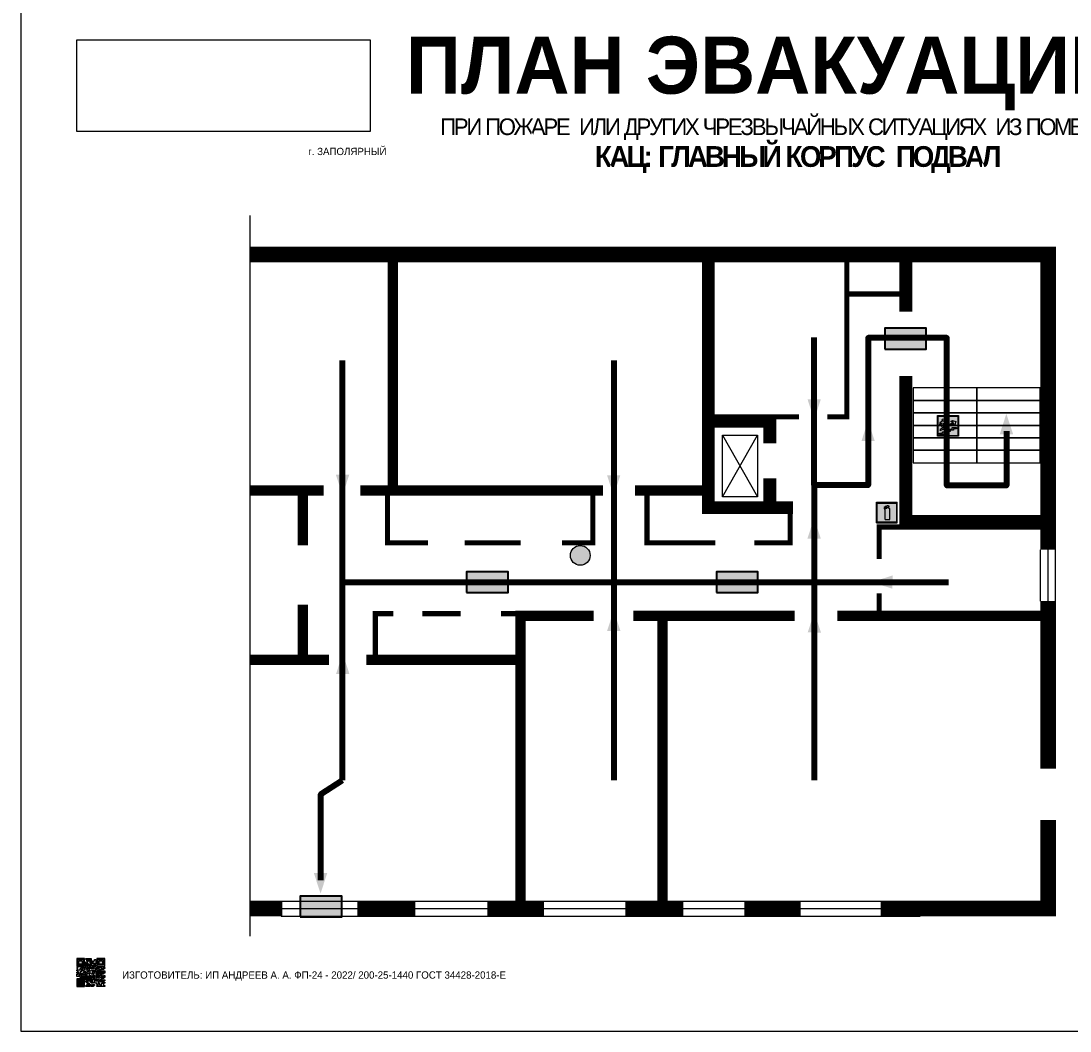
# Model space of a CAD drawing. Header units: millimetres. Extents: x 13114 to 67229, y 22859 to 38520.
# Drawn here: x 33517.1 to 33921.7, y 34763.9 to 35153.2 of the extents above; entities that cross this region are included whole.
import ezdxf

# ---------------------------------------------------------------- set-up
doc = ezdxf.new("R2010")
doc.units = ezdxf.units.MM
doc.layers.add('План_Штампы', color=7, linetype='Continuous')
doc.styles.add('обычный', font='arial.ttf')
picture_1 = doc.add_image_def('image1.jpg', size_in_pixel=(337, 105))

# ---------------------------------------------------------------- blocks, each defined once
blk = doc.blocks.new('QR')
at = {"lineweight": 0}
h = blk.add_hatch(color=256, dxfattribs=at)
h.dxf.hatch_style = 1
h.paths.add_polyline_path([(9241.16, 2687.38), (9242.01, 2687.38), (9242.01, 2687.83), (9241.59, 2687.83), (9241.59, 2688.68), (9239.45, 2688.68), (9239.45, 2688.25), (9239.86, 2688.25), (9239.86, 2687.83), (9240.29, 2687.83), (9240.29, 2688.25), (9241.16, 2688.25), (9241.16, 2687.83), (9240.29, 2687.83), (9240.29, 2687.38), (9239.45, 2687.38), (9239.45, 2685.22), (9238.57, 2685.22), (9238.57, 2684.8), (9239.02, 2684.8), (9239.02, 2684.37), (9238.13, 2684.37), (9238.13, 2683.92), (9239.02, 2683.92), (9239.02, 2683.5), (9239.44, 2683.5), (9239.44, 2682.64), (9239.87, 2682.64), (9239.87, 2682.18), (9239.44, 2682.18), (9239.44, 2682.64), (9238.13, 2682.64), (9238.13, 2681.76), (9237.71, 2681.76), (9237.71, 2682.64), (9238.13, 2682.64), (9238.13, 2683.07), (9237.27, 2683.07), (9237.27, 2683.51), (9237.71, 2683.51), (9237.71, 2684.37), (9238.13, 2684.37), (9238.13, 2685.22), (9237.71, 2685.22), (9237.71, 2684.8), (9237.28, 2684.8), (9237.28, 2684.38), (9235.98, 2684.38), (9235.98, 2683.92), (9236.4, 2683.92), (9236.4, 2683.49), (9236.84, 2683.49), (9236.84, 2683.07), (9236.4, 2683.07), (9236.4, 2682.64), (9235.98, 2682.64), (9235.98, 2681.76), (9237.29, 2681.76), (9237.29, 2681.33), (9239.43, 2681.33), (9239.43, 2681.76), (9240.74, 2681.76), (9240.74, 2683.05), (9239.87, 2683.05), (9239.87, 2683.5), (9240.29, 2683.5), (9240.29, 2683.91), (9240.74, 2683.91), (9240.74, 2684.81), (9240.29, 2684.81), (9240.29, 2684.79), (9240.29, 2684.37), (9239.45, 2684.37), (9239.45, 2684.8), (9239.87, 2684.8), (9239.87, 2685.21), (9240.74, 2685.21), (9240.74, 2686.1), (9240.29, 2686.1), (9240.29, 2685.64), (9239.86, 2685.64), (9239.86, 2686.95), (9240.29, 2686.95), (9240.29, 2686.52), (9240.74, 2686.52), (9240.74, 2686.1), (9241.16, 2686.1), (9241.16, 2686.53), (9241.59, 2686.53), (9241.59, 2686.1), (9242.02, 2686.1), (9242.02, 2685.21), (9241.59, 2685.21), (9241.59, 2686.1), (9241.16, 2686.1), (9241.16, 2685.21), (9240.74, 2685.21), (9240.74, 2684.81), (9242.89, 2684.81), (9242.89, 2685.22), (9242.47, 2685.22), (9242.47, 2686.11), (9242.89, 2686.11), (9242.89, 2686.52), (9242.46, 2686.52), (9242.46, 2686.95), (9242.89, 2686.95), (9242.89, 2686.52), (9243.32, 2686.52), (9243.32, 2688.26), (9242.9, 2688.26), (9242.9, 2687.83), (9242.47, 2687.83), (9242.47, 2687.38), (9242.01, 2687.38), (9242.01, 2686.94), (9241.16, 2686.94)])
h.paths.add_polyline_path([(9239.02, 2682.18), (9239.02, 2681.76), (9238.54, 2681.76), (9238.54, 2682.18)], flags=16)
h.paths.add_polyline_path([(9237.27, 2682.65), (9237.27, 2682.19), (9236.83, 2682.19), (9236.83, 2682.65)], flags=16)
h = blk.add_hatch(color=256, dxfattribs=at)
h.dxf.hatch_style = 1
h.paths.add_polyline_path([(9238.15, 2687.83), (9236.83, 2687.83), (9236.83, 2686.52), (9238.15, 2686.52)], flags=0)
h.paths.add_polyline_path([(9239.01, 2685.65), (9239.01, 2688.68), (9235.98, 2688.68), (9235.98, 2685.65)])
h.paths.add_polyline_path([(9236.41, 2686.1), (9236.41, 2688.26), (9238.56, 2688.26), (9238.56, 2686.1)], flags=16)
h.paths.add_polyline_path([(9236.83, 2686.52), (9236.83, 2687.83), (9238.15, 2687.83), (9238.15, 2686.52)], flags=0)
h = blk.add_hatch(color=256, dxfattribs=at)
h.dxf.hatch_style = 1
h.paths.add_polyline_path([(9238.15, 2686.52), (9238.15, 2687.83), (9236.83, 2687.83), (9236.83, 2686.52)])
h.paths.add_polyline_path([(9245.91, 2686.52), (9245.91, 2687.83), (9244.59, 2687.83), (9244.59, 2686.52)], flags=0)
h.paths.add_polyline_path([(9246.77, 2685.65), (9246.77, 2688.68), (9243.74, 2688.68), (9243.74, 2685.65)])
h.paths.add_polyline_path([(9244.17, 2686.1), (9244.17, 2688.26), (9246.32, 2688.26), (9246.32, 2686.1)], flags=16)
h.paths.add_polyline_path([(9244.59, 2686.52), (9244.59, 2687.83), (9245.91, 2687.83), (9245.91, 2686.52)], flags=0)
h = blk.add_hatch(color=256, dxfattribs=at)
h.dxf.hatch_style = 1
h.paths.add_polyline_path([(9240.75, 2681.76), (9240.75, 2681.35), (9241.17, 2681.35), (9241.17, 2681.76)])
h.paths.add_polyline_path([(9241.6, 2682.18), (9241.17, 2682.18), (9241.17, 2681.76), (9241.6, 2681.76)])
h.paths.add_polyline_path([(9242.47, 2681.34), (9242.47, 2682.19), (9242.02, 2682.19), (9242.02, 2681.76), (9241.6, 2681.76), (9241.6, 2681.34)])
h.paths.add_polyline_path([(9239.87, 2678.3), (9239.44, 2678.3), (9239.44, 2677.89), (9241.17, 2677.89), (9241.17, 2678.3), (9240.28, 2678.3), (9240.28, 2678.73), (9239.87, 2678.73)])
h.paths.add_polyline_path([(9240.75, 2678.73), (9240.75, 2679.19), (9240.28, 2679.19), (9240.28, 2678.73)])
h.paths.add_polyline_path([(9241.6, 2678.73), (9241.17, 2678.73), (9241.17, 2678.3), (9241.6, 2678.3)])
h.paths.add_polyline_path([(9242.02, 2678.3), (9241.6, 2678.3), (9241.6, 2677.89), (9242.48, 2677.89), (9242.48, 2678.31), (9242.9, 2678.31), (9242.9, 2678.73), (9242.02, 2678.73)])
h.paths.add_polyline_path([(9246.36, 2684.37), (9246.36, 2684.79), (9245.93, 2684.79), (9245.93, 2684.37)])
h.paths.add_polyline_path([(9246.78, 2685.2), (9246.36, 2685.2), (9246.36, 2684.79), (9246.78, 2684.79)])
h.paths.add_polyline_path([(9245.91, 2687.83), (9244.59, 2687.83), (9244.59, 2686.52), (9245.91, 2686.52)])
h = blk.add_hatch(color=256, dxfattribs=at)
h.dxf.hatch_style = 1
h.paths.add_polyline_path([(9243.32, 2686.11), (9242.89, 2686.11), (9242.89, 2685.64), (9243.32, 2685.64)])
h.paths.add_polyline_path([(9239.02, 2683.07), (9239.02, 2683.5), (9238.56, 2683.5), (9238.56, 2683.07)])
h.paths.add_polyline_path([(9236.4, 2684.8), (9236.4, 2685.22), (9235.98, 2685.22), (9235.98, 2684.8)])
h.paths.add_polyline_path([(9236.4, 2683.07), (9236.4, 2683.49), (9235.98, 2683.49), (9235.98, 2683.07)])
h = blk.add_hatch(color=256, dxfattribs=at)
h.dxf.hatch_style = 1
h.paths.add_polyline_path([(9243.32, 2682.64), (9243.32, 2683.07), (9244.62, 2683.07), (9244.62, 2684.37), (9243.74, 2684.37), (9243.74, 2684.8), (9244.62, 2684.8), (9244.62, 2684.37), (9245.48, 2684.37), (9245.48, 2685.22), (9243.32, 2685.22), (9243.32, 2683.5), (9242.89, 2683.5), (9242.89, 2683.06), (9242.01, 2683.06), (9242.01, 2683.91), (9242.47, 2683.91), (9242.47, 2683.5), (9242.89, 2683.5), (9242.89, 2684.38), (9241.59, 2684.38), (9241.59, 2683.91), (9240.74, 2683.91), (9240.74, 2683.05), (9241.59, 2683.05), (9241.59, 2682.64), (9242.47, 2682.64), (9242.47, 2682.19), (9242.91, 2682.19), (9242.91, 2681.34), (9242.48, 2681.34), (9242.48, 2680.91), (9242.91, 2680.91), (9242.91, 2679.17), (9243.75, 2679.17), (9243.75, 2678.73), (9244.2, 2678.73), (9244.2, 2678.3), (9243.75, 2678.3), (9243.75, 2677.88), (9246.78, 2677.88), (9246.78, 2678.3), (9246.35, 2678.3), (9246.35, 2679.19), (9245.48, 2679.19), (9245.48, 2678.31), (9245.05, 2678.31), (9245.05, 2678.73), (9244.62, 2678.73), (9244.62, 2679.19), (9244.2, 2679.19), (9244.2, 2679.61), (9245.05, 2679.61), (9245.05, 2680.46), (9245.48, 2680.46), (9245.48, 2681.34), (9245.04, 2681.34), (9245.04, 2681.76), (9244.63, 2681.76), (9244.63, 2682.19), (9244.21, 2682.19), (9244.21, 2681.76), (9243.32, 2681.76), (9243.32, 2682.19), (9244.21, 2682.19), (9244.21, 2682.64)])
h.paths.add_polyline_path([(9243.75, 2683.49), (9243.75, 2683.92), (9244.21, 2683.92), (9244.21, 2683.49)], flags=16)
h.paths.add_polyline_path([(9243.32, 2681.34), (9244.63, 2681.34), (9244.63, 2680.04), (9243.32, 2680.04)], flags=16)
h.paths.add_polyline_path([(9243.76, 2680.89), (9244.18, 2680.89), (9244.18, 2680.48), (9243.76, 2680.48)], flags=0)
h = blk.add_hatch(color=256, dxfattribs=at)
h.dxf.hatch_style = 1
h.paths.add_polyline_path([(9246.36, 2683.07), (9246.78, 2683.07), (9246.78, 2683.92), (9246.36, 2683.92), (9246.36, 2683.49), (9245.92, 2683.49), (9245.92, 2683.92), (9245.06, 2683.92), (9245.06, 2683.49), (9245.48, 2683.49), (9245.48, 2683.07), (9244.62, 2683.07), (9244.62, 2682.65), (9245.05, 2682.65), (9245.05, 2682.18), (9245.48, 2682.18), (9245.48, 2682.65), (9246.36, 2682.65)])
h.paths.add_polyline_path([(9246.78, 2682.18), (9246.36, 2682.18), (9246.36, 2681.75), (9245.92, 2681.75), (9245.92, 2682.18), (9245.48, 2682.18), (9245.48, 2681.34), (9245.48, 2681.34), (9245.94, 2681.34), (9245.94, 2680.91), (9246.36, 2680.91), (9246.36, 2681.34), (9246.78, 2681.34)])
h = blk.add_hatch(color=256, dxfattribs=at)
h.dxf.hatch_style = 1
h.paths.add_polyline_path([(9235.98, 2680.9), (9235.98, 2677.86), (9239.02, 2677.86), (9239.02, 2680.9)])
h.paths.add_polyline_path([(9238.57, 2680.48), (9238.57, 2678.32), (9236.41, 2678.32), (9236.41, 2680.48)], flags=16)
h.paths.add_polyline_path([(9238.15, 2680.05), (9238.15, 2678.74), (9236.83, 2678.74), (9236.83, 2680.05)], flags=0)
h = blk.add_hatch(color=256, dxfattribs=at)
h.dxf.hatch_style = 1
h.paths.add_polyline_path([(9238.15, 2680.05), (9236.83, 2680.05), (9236.83, 2678.74), (9238.15, 2678.74)])
h = blk.add_hatch(color=256, dxfattribs=at)
h.dxf.hatch_style = 1
h.paths.add_polyline_path([(9242.02, 2680.46), (9242.48, 2680.46), (9242.48, 2680.91), (9241.58, 2680.91), (9241.58, 2681.35), (9241.17, 2681.35), (9241.17, 2680.91), (9240.75, 2680.91), (9240.75, 2681.33), (9239.43, 2681.33), (9239.43, 2680.46), (9239.86, 2680.46), (9239.86, 2680.92), (9240.3, 2680.92), (9240.3, 2680.46), (9239.86, 2680.46), (9239.86, 2680.04), (9239.44, 2680.04), (9239.44, 2679.62), (9239.86, 2679.62), (9239.86, 2679.19), (9240.29, 2679.19), (9240.29, 2680.03), (9241.18, 2680.03), (9241.18, 2680.47), (9241.6, 2680.47), (9241.6, 2680.03), (9241.18, 2680.03), (9241.18, 2679.61), (9241.6, 2679.61), (9241.6, 2679.19), (9242.47, 2679.19), (9242.47, 2679.6), (9242.02, 2679.6)])
h = blk.add_hatch(color=256, dxfattribs=at)
h.dxf.hatch_style = 1
h.paths.add_polyline_path([(9244.18, 2680.48), (9244.18, 2680.89), (9243.76, 2680.89), (9243.76, 2680.48)])
h = blk.add_hatch(color=256, dxfattribs=at)
h.dxf.hatch_style = 1
h.paths.add_polyline_path([(9245.93, 2680.04), (9245.93, 2680.46), (9245.48, 2680.46), (9245.48, 2679.62), (9246.35, 2679.62), (9246.35, 2680.04)])
h.paths.add_polyline_path([(9246.78, 2680.04), (9246.78, 2680.46), (9246.35, 2680.46), (9246.35, 2680.04)])
h.paths.add_polyline_path([(9246.78, 2679.18), (9246.78, 2679.62), (9246.35, 2679.62), (9246.35, 2679.18)])
for points in [[(9237.71, 2685.22), (9238.13, 2685.22), (9238.13, 2684.37), (9237.71, 2684.37), (9237.71, 2683.51), (9237.27, 2683.51), (9237.27, 2683.07), (9238.13, 2683.07), (9238.13, 2682.64), (9237.71, 2682.64), (9237.71, 2681.76), (9238.13, 2681.76), (9238.13, 2682.64), (9239.44, 2682.64), (9239.44, 2683.5), (9239.02, 2683.5), (9239.02, 2683.07), (9238.56, 2683.07), (9238.56, 2683.5), (9239.02, 2683.5), (9239.02, 2683.92), (9238.13, 2683.92), (9238.13, 2684.37), (9239.02, 2684.37), (9239.02, 2684.8), (9238.57, 2684.8), (9238.57, 2685.22), (9239.45, 2685.22), (9239.45, 2687.38), (9240.29, 2687.38), (9240.29, 2687.83), (9239.86, 2687.83), (9239.86, 2688.25), (9239.45, 2688.25), (9239.45, 2688.68), (9241.59, 2688.68), (9241.59, 2687.83), (9242.01, 2687.83), (9242.01, 2687.38), (9242.47, 2687.38), (9242.47, 2687.83), (9242.9, 2687.83), (9242.9, 2688.26), (9243.32, 2688.26), (9243.32, 2686.52), (9242.89, 2686.52), (9242.89, 2686.11), (9243.32, 2686.11), (9243.32, 2685.64), (9242.89, 2685.64), (9242.89, 2686.11), (9242.47, 2686.11), (9242.47, 2685.22), (9242.89, 2685.22), (9242.89, 2684.81), (9240.74, 2684.81), (9240.74, 2683.91), (9241.59, 2683.91), (9241.59, 2684.38), (9242.89, 2684.38), (9242.89, 2683.5), (9242.47, 2683.5), (9242.47, 2683.91), (9242.01, 2683.91), (9242.01, 2683.06), (9242.89, 2683.06), (9242.89, 2683.5), (9243.32, 2683.5), (9243.32, 2685.22), (9245.48, 2685.22), (9245.48, 2684.37), (9244.62, 2684.37), (9244.62, 2683.07), (9245.48, 2683.07), (9245.48, 2683.49), (9245.06, 2683.49), (9245.06, 2683.92), (9245.92, 2683.92), (9245.92, 2683.49), (9246.36, 2683.49), (9246.36, 2683.92), (9246.78, 2683.92), (9246.78, 2683.07), (9246.36, 2683.07), (9246.36, 2682.65), (9245.48, 2682.65), (9245.48, 2682.18), (9245.92, 2682.18), (9245.92, 2681.75), (9246.36, 2681.75), (9246.36, 2682.18), (9246.78, 2682.18), (9246.78, 2681.34), (9246.36, 2681.34), (9246.36, 2680.91), (9245.94, 2680.91), (9245.94, 2681.34), (9245.48, 2681.34), (9245.48, 2680.46), (9245.93, 2680.46), (9245.93, 2680.04), (9246.35, 2680.04), (9246.35, 2680.46), (9246.78, 2680.46), (9246.78, 2680.04), (9246.78, 2680.04), (9246.35, 2680.04), (9246.35, 2679.62), (9246.78, 2679.62), (9246.78, 2679.18), (9246.35, 2679.18), (9246.35, 2678.3), (9246.78, 2678.3), (9246.78, 2677.88), (9243.75, 2677.88), (9243.75, 2678.3), (9244.2, 2678.3), (9244.2, 2678.73), (9243.75, 2678.73), (9243.75, 2679.17), (9242.91, 2679.17), (9242.91, 2680.91), (9242.48, 2680.91), (9242.48, 2680.46), (9242.02, 2680.46), (9242.02, 2679.6), (9242.47, 2679.6), (9242.47, 2679.19), (9241.6, 2679.19), (9241.6, 2679.61), (9241.18, 2679.61), (9241.18, 2680.03), (9240.29, 2680.03), (9240.29, 2679.19), (9240.75, 2679.19), (9240.75, 2678.73), (9240.28, 2678.73), (9240.28, 2678.3), (9241.17, 2678.3), (9241.17, 2678.73), (9241.6, 2678.73), (9241.6, 2678.3), (9242.02, 2678.3), (9242.02, 2678.73), (9242.9, 2678.73), (9242.9, 2678.31), (9242.48, 2678.31), (9242.48, 2677.89), (9241.6, 2677.89), (9241.6, 2678.3), (9241.17, 2678.3), (9241.17, 2677.89), (9239.44, 2677.89), (9239.44, 2678.3), (9239.87, 2678.3), (9239.87, 2678.73), (9240.28, 2678.73), (9240.28, 2679.19), (9240.29, 2679.19), (9239.86, 2679.19), (9239.86, 2679.62), (9239.44, 2679.62), (9239.44, 2680.04), (9239.86, 2680.04), (9239.86, 2680.46), (9239.43, 2680.46), (9239.43, 2681.33), (9237.29, 2681.33), (9237.29, 2681.76), (9235.98, 2681.76), (9235.98, 2682.64), (9236.4, 2682.64), (9236.4, 2683.07), (9235.98, 2683.07), (9235.98, 2683.49), (9236.4, 2683.49), (9236.4, 2683.92), (9235.98, 2683.92), (9235.98, 2684.38), (9237.28, 2684.38), (9237.28, 2684.8), (9237.71, 2684.8), (9237.71, 2685.22), (9237.92, 2685.22)], [(9240.74, 2686.1), (9240.74, 2686.52), (9240.29, 2686.52), (9240.29, 2686.95), (9239.86, 2686.95), (9239.86, 2685.64), (9240.29, 2685.64), (9240.29, 2686.1), (9240.74, 2686.1), (9240.74, 2686.52)], [(9240.74, 2683.05), (9240.74, 2681.76), (9239.43, 2681.76), (9239.43, 2681.33), (9240.75, 2681.33), (9240.75, 2681.35), (9240.75, 2680.91), (9241.17, 2680.91), (9241.17, 2681.35), (9241.58, 2681.35), (9241.58, 2680.91), (9242.48, 2680.91), (9242.48, 2681.34), (9242.91, 2681.34), (9242.91, 2682.19), (9242.47, 2682.19), (9242.47, 2682.64), (9241.59, 2682.64), (9241.59, 2683.05), (9240.74, 2683.05)], [(9240.74, 2685.21), (9239.87, 2685.21), (9239.87, 2684.8), (9239.45, 2684.8), (9239.45, 2684.37), (9240.29, 2684.37), (9240.29, 2684.79), (9240.29, 2684.81), (9240.74, 2684.81), (9240.74, 2685.21), (9239.87, 2685.21)], [(9240.74, 2683.91), (9240.29, 2683.91), (9240.29, 2683.5), (9239.87, 2683.5), (9239.87, 2683.05), (9240.74, 2683.05), (9240.74, 2683.91)], [(9241.6, 2681.76), (9242.02, 2681.76), (9242.02, 2682.19), (9242.47, 2682.19), (9242.47, 2681.34), (9241.6, 2681.34), (9241.6, 2681.76)], [(9244.62, 2683.07), (9243.32, 2683.07), (9243.32, 2682.64), (9244.21, 2682.64), (9244.21, 2682.19), (9243.32, 2682.19), (9243.32, 2681.76), (9244.21, 2681.76), (9244.21, 2682.19), (9244.63, 2682.19), (9244.63, 2681.76), (9245.04, 2681.76), (9245.04, 2681.34), (9245.48, 2681.34)], [(9244.62, 2684.37), (9244.62, 2684.8), (9243.74, 2684.8), (9243.74, 2684.37), (9244.62, 2684.37)], [(9245.48, 2682.18), (9245.05, 2682.18), (9245.05, 2682.65), (9244.62, 2682.65), (9244.62, 2683.07)], [(9245.48, 2682.18), (9245.48, 2681.34)], [(9239.86, 2680.46), (9239.86, 2680.92), (9240.3, 2680.92), (9240.3, 2680.46), (9239.86, 2680.46)], [(9245.48, 2680.46), (9245.05, 2680.46), (9245.05, 2679.61), (9244.2, 2679.61), (9244.2, 2679.19), (9244.62, 2679.19), (9244.62, 2678.73), (9245.05, 2678.73), (9245.05, 2678.31), (9245.48, 2678.31), (9245.48, 2679.19), (9246.35, 2679.19), (9246.35, 2679.07)], [(9246.35, 2679.62), (9245.48, 2679.62), (9245.48, 2680.46)], [(9245.48, 2680.46), (9245.48, 2679.62), (9246.35, 2679.62), (9246.35, 2680.04), (9245.93, 2680.04), (9245.93, 2680.46), (9245.48, 2680.46), (9245.48, 2679.62)], [(9246.35, 2679.62), (9246.35, 2679.18)]]:
    blk.add_lwpolyline(points, dxfattribs=at)
for points in [[(9235.98, 2685.65), (9239.01, 2685.65), (9239.01, 2688.68), (9235.98, 2688.68)], [(9236.41, 2688.26), (9238.56, 2688.26), (9238.56, 2686.1), (9236.41, 2686.1)], [(9236.83, 2687.83), (9238.15, 2687.83), (9238.15, 2686.52), (9236.83, 2686.52)], [(9240.29, 2687.83), (9241.16, 2687.83), (9241.16, 2688.25), (9240.29, 2688.25)], [(9240.29, 2688.25), (9241.16, 2688.25), (9241.16, 2687.83), (9240.29, 2687.83)], [(9242.01, 2687.38), (9241.16, 2687.38), (9241.16, 2686.94), (9242.01, 2686.94)], [(9241.16, 2687.38), (9242.01, 2687.38), (9242.01, 2686.94), (9241.16, 2686.94)], [(9241.16, 2686.53), (9241.59, 2686.53), (9241.59, 2686.1), (9241.16, 2686.1)], [(9242.89, 2686.52), (9242.46, 2686.52), (9242.46, 2686.95), (9242.89, 2686.95)], [(9243.74, 2685.65), (9246.77, 2685.65), (9246.77, 2688.68), (9243.74, 2688.68)], [(9244.17, 2688.26), (9246.32, 2688.26), (9246.32, 2686.1), (9244.17, 2686.1)], [(9244.59, 2687.83), (9245.91, 2687.83), (9245.91, 2686.52), (9244.59, 2686.52)], [(9235.98, 2684.8), (9236.4, 2684.8), (9236.4, 2685.22), (9235.98, 2685.22)], [(9236.4, 2683.07), (9236.84, 2683.07), (9236.84, 2683.49), (9236.4, 2683.49)], [(9236.83, 2682.19), (9237.27, 2682.19), (9237.27, 2682.65), (9236.83, 2682.65)], [(9238.54, 2682.18), (9239.02, 2682.18), (9239.02, 2681.76), (9238.54, 2681.76)], [(9239.44, 2682.64), (9239.87, 2682.64), (9239.87, 2682.18), (9239.44, 2682.18)], [(9241.16, 2686.1), (9240.74, 2686.1), (9240.74, 2685.21), (9241.16, 2685.21)], [(9241.17, 2682.18), (9241.6, 2682.18), (9241.6, 2681.76), (9241.17, 2681.76)], [(9241.59, 2686.1), (9242.02, 2686.1), (9242.02, 2685.21), (9241.59, 2685.21)], [(9243.75, 2683.92), (9244.21, 2683.92), (9244.21, 2683.49), (9243.75, 2683.49)], [(9245.93, 2684.79), (9246.36, 2684.79), (9246.36, 2684.37), (9245.93, 2684.37)], [(9246.36, 2685.2), (9246.78, 2685.2), (9246.78, 2684.79), (9246.36, 2684.79)], [(9235.98, 2677.86), (9239.02, 2677.86), (9239.02, 2680.9), (9235.98, 2680.9)], [(9236.41, 2680.48), (9238.57, 2680.48), (9238.57, 2678.32), (9236.41, 2678.32)], [(9236.83, 2680.05), (9238.15, 2680.05), (9238.15, 2678.74), (9236.83, 2678.74)], [(9240.75, 2681.76), (9241.17, 2681.76), (9241.17, 2681.35), (9240.75, 2681.35)], [(9241.18, 2680.03), (9241.6, 2680.03), (9241.6, 2680.47), (9241.18, 2680.47)], [(9243.32, 2680.04), (9244.63, 2680.04), (9244.63, 2681.34), (9243.32, 2681.34)], [(9243.76, 2680.89), (9244.18, 2680.89), (9244.18, 2680.48), (9243.76, 2680.48)]]:
    blk.add_lwpolyline(points, close=True, dxfattribs=at)
blk = doc.blocks.new('вверх')
at = {"lineweight": 0, "true_color": 0xffffff}
h = blk.add_hatch(color=7, dxfattribs=at)
h.dxf.hatch_style = 1
h.paths.add_polyline_path([(40999.03, -4475.37), (41000.53, -4474.51), (40999.62, -4474.22), (41000.2, -4473.88), (41001.48, -4474.22), (41001.13, -4475.49), (41000.55, -4475.82), (41000.76, -4474.91), (40999.27, -4475.77)], flags=0)
h.paths.add_polyline_path([(40998.09, -4474.5), (40998.28, -4474.89), (40997.14, -4475.43), (40996.89, -4474.92), (40996.87, -4474.87), (40996.8, -4475.75), (40997.81, -4475.85), (40998.41, -4477.11), (40997.94, -4477.33), (40997.47, -4476.34), (40996.66, -4476.28), (40997.03, -4477.06), (40995.52, -4477.78), (40995.29, -4477.28), (40996.32, -4476.79), (40996, -4476.11), (40996.09, -4474.77), (40995.72, -4474.94), (40995.64, -4475.77), (40995.2, -4475.72), (40995.3, -4474.63), (40995.33, -4474.61), (40996.23, -4474.19), (40997.09, -4474.25), (40997.37, -4474.84)], flags=0)
h.paths.add_polyline_path([(40997.14, -4473.68, -1), (40996.29, -4473.68, -1)], flags=0)
h.paths.add_polyline_path([(41000.58, -4477.58), (41000.58, -4477.03), (41001.81, -4477.03), (41001.81, -4476.6), (41000.15, -4476.6), (41000.15, -4477.16), (40998.9, -4477.16), (40998.9, -4477.72), (40997.65, -4477.72), (40997.65, -4478.27), (40996.41, -4478.27), (40996.41, -4478.82), (40995.17, -4478.82), (40995.17, -4479.25), (40995.41, -4479.25), (40996.84, -4479.25), (40996.84, -4478.69), (40998.09, -4478.69), (40998.09, -4478.13), (40999.32, -4478.13), (40999.32, -4477.58)], flags=0)
h.paths.add_polyline_path([(41002.49, -4471.94), (40994.49, -4471.94), (40994.49, -4479.94), (41002.49, -4479.94)])
h.paths.add_polyline_path([(41002.28, -4479.72), (40994.69, -4479.72), (40994.69, -4472.14), (41002.28, -4472.14)], flags=16)
h.paths.add_polyline_path([(41001.81, -4476.6), (41001.81, -4477.03), (41000.58, -4477.03), (41000.58, -4477.58), (40999.32, -4477.58), (40999.32, -4478.13), (40998.09, -4478.13), (40998.09, -4478.69), (40996.84, -4478.69), (40996.84, -4479.25), (40995.17, -4479.25), (40995.17, -4478.82), (40996.41, -4478.82), (40996.41, -4478.27), (40997.65, -4478.27), (40997.65, -4477.72), (40998.9, -4477.72), (40998.9, -4477.16), (41000.15, -4477.16), (41000.15, -4476.6)], flags=0)
at = {"lineweight": 0}
h = blk.add_hatch(color=126, dxfattribs=at)
h.dxf.hatch_style = 1
h.paths.add_polyline_path([(40994.69, -4479.72), (41002.28, -4479.72), (41002.28, -4472.14), (40994.69, -4472.14)])
h.paths.add_polyline_path([(40999.03, -4475.37), (41000.53, -4474.51), (40999.62, -4474.22), (41000.2, -4473.88), (41001.48, -4474.22), (41001.13, -4475.49), (41000.55, -4475.82), (41000.76, -4474.91), (40999.27, -4475.77)], flags=16)
h.paths.add_polyline_path([(40997.09, -4474.25), (40997.37, -4474.84), (40998.09, -4474.5), (40998.28, -4474.89), (40997.14, -4475.43), (40996.89, -4474.92), (40996.87, -4474.87), (40996.8, -4475.75), (40997.81, -4475.85), (40998.41, -4477.11), (40997.94, -4477.33), (40997.47, -4476.34), (40996.66, -4476.28), (40997.03, -4477.06), (40995.52, -4477.78), (40995.29, -4477.28), (40996.32, -4476.79), (40996, -4476.11), (40996.09, -4474.77), (40995.72, -4474.94), (40995.64, -4475.77), (40995.2, -4475.72), (40995.3, -4474.63), (40995.33, -4474.61), (40996.23, -4474.19)], flags=16)
h.paths.add_polyline_path([(40996.29, -4473.68, -1), (40997.14, -4473.68, -1)], flags=16)
h.paths.add_polyline_path([(40997.65, -4477.72), (40998.9, -4477.72), (40998.9, -4477.16), (41000.15, -4477.16), (41000.15, -4476.6), (41001.81, -4476.6), (41001.81, -4477.03), (41000.58, -4477.03), (41000.58, -4477.58), (40999.32, -4477.58), (40999.32, -4478.13), (40998.09, -4478.13), (40998.09, -4478.69), (40996.84, -4478.69), (40996.84, -4479.25), (40995.17, -4479.25), (40995.17, -4478.82), (40996.41, -4478.82), (40996.41, -4478.27), (40997.65, -4478.27)], flags=16)
at = {"lineweight": 0, "true_color": 0xffffff}
h = blk.add_hatch(color=7, dxfattribs=at)
h.dxf.hatch_style = 1
h.paths.add_polyline_path([(40997.14, -4473.68, 1), (40996.29, -4473.68, 1)])
h.paths.add_polyline_path([(40998.28, -4474.89), (40998.09, -4474.5), (40997.37, -4474.84), (40997.09, -4474.25), (40996.23, -4474.19), (40995.33, -4474.61), (40995.3, -4474.63), (40995.2, -4475.72), (40995.64, -4475.77), (40995.72, -4474.94), (40996.09, -4474.77), (40996, -4476.11), (40996.32, -4476.79), (40995.29, -4477.28), (40995.52, -4477.78), (40997.03, -4477.06), (40996.66, -4476.28), (40997.47, -4476.34), (40997.94, -4477.33), (40998.41, -4477.11), (40997.81, -4475.85), (40996.8, -4475.75), (40996.87, -4474.87), (40996.89, -4474.92), (40997.14, -4475.43)])
h.paths.add_polyline_path([(40998.09, -4478.13), (40999.32, -4478.13), (40999.32, -4477.58), (41000.58, -4477.58), (41000.58, -4477.03), (41001.81, -4477.03), (41001.81, -4476.6), (41000.15, -4476.6), (41000.15, -4477.16), (40998.9, -4477.16), (40998.9, -4477.72), (40997.65, -4477.72), (40997.65, -4478.27), (40996.41, -4478.27), (40996.41, -4478.82), (40995.17, -4478.82), (40995.17, -4479.25), (40995.41, -4479.25), (40996.84, -4479.25), (40996.84, -4478.69), (40998.09, -4478.69)])
h.paths.add_polyline_path([(40999.03, -4475.37), (40999.27, -4475.77), (41000.76, -4474.91), (41000.55, -4475.82), (41001.13, -4475.49), (41001.48, -4474.22), (41000.2, -4473.88), (40999.62, -4474.22), (41000.53, -4474.51)])
at = {"color": 126, "lineweight": 0}
for points in [[(40994.49, -4471.94), (41002.49, -4471.94), (41002.49, -4479.94), (40994.49, -4479.94)], [(40994.69, -4472.14), (41002.28, -4472.14), (41002.28, -4479.72), (40994.69, -4479.72)]]:
    blk.add_lwpolyline(points, close=True, dxfattribs=at)
for points in [[(41001.48, -4474.22), (41001.13, -4475.49), (41000.55, -4475.82), (41000.76, -4474.91), (40999.27, -4475.77), (40999.03, -4475.37), (41000.53, -4474.51), (40999.62, -4474.22), (41000.2, -4473.88), (41001.48, -4474.22)], [(40995.41, -4479.25), (40995.17, -4479.25), (40995.17, -4478.82), (40996.41, -4478.82), (40996.41, -4478.27), (40997.65, -4478.27), (40997.65, -4477.72), (40998.9, -4477.72), (40998.9, -4477.16), (41000.15, -4477.16), (41000.15, -4476.6), (41001.81, -4476.6), (41001.81, -4477.03), (41000.58, -4477.03), (41000.58, -4477.58), (40999.32, -4477.58), (40999.32, -4478.13), (40998.09, -4478.13), (40998.09, -4478.69), (40996.84, -4478.69), (40996.84, -4479.25), (40995.17, -4479.25)], [(40996.89, -4474.92), (40997.14, -4475.43), (40998.28, -4474.89), (40998.09, -4474.5), (40997.37, -4474.84), (40997.09, -4474.25), (40996.23, -4474.19), (40995.33, -4474.61), (40995.3, -4474.63), (40995.2, -4475.72), (40995.64, -4475.77), (40995.72, -4474.94), (40996.09, -4474.77), (40996, -4476.11), (40996.32, -4476.79), (40995.29, -4477.28), (40995.52, -4477.78), (40997.03, -4477.06), (40996.66, -4476.28), (40997.47, -4476.34), (40997.94, -4477.33), (40998.41, -4477.11), (40997.81, -4475.85), (40996.8, -4475.75), (40996.87, -4474.87), (40996.89, -4474.92)]]:
    blk.add_lwpolyline(points, dxfattribs=at)
blk.add_circle((40996.71, -4473.68), 0.426, dxfattribs=at)
blk = doc.blocks.new('A$C3AD82952')
at = {"true_color": 0xf5f5ff}
h = blk.add_hatch(color=7, dxfattribs=at)
h.dxf.hatch_style = 1
h.paths.add_polyline_path([(8.21, 8.73, 0.414214), (7.89, 9.05), (7.22, 9.05), (7.22, 9.92), (7.59, 9.92, 1), (7.57, 10.36), (7.22, 10.36), (7.22, 10.6), (6.43, 10.6), (6.43, 10.36), (6.01, 10.36), (4.74, 9.59), (4.74, 8.69), (4.98, 8.73), (4.98, 9.26), (6.12, 9.91), (6.43, 9.91), (6.43, 9.05), (5.76, 9.05, 0.414214), (5.44, 8.73), (5.44, 2.2), (8.21, 2.2)], flags=0)
h.paths.add_polyline_path([(12.8, 12.8), (0, 12.8), (0, 0), (12.8, 0)])
h.paths.add_polyline_path([(0.51, 12.29), (12.29, 12.29), (12.29, 0.51), (0.51, 0.51)], flags=16)
h.paths.add_polyline_path([(4.74, 9.59), (6.01, 10.36), (6.43, 10.36), (6.43, 10.6), (7.22, 10.6), (7.22, 10.36), (7.59, 10.36, -0.94586), (7.59, 9.92), (7.22, 9.92), (7.22, 9.05), (7.89, 9.05, -0.414214), (8.21, 8.73), (8.21, 2.2), (5.44, 2.2), (5.44, 8.73, -0.414214), (5.76, 9.05), (6.43, 9.05), (6.43, 9.91), (6.12, 9.91), (4.98, 9.26), (4.98, 8.73), (4.74, 8.69)], flags=0)
h = blk.add_hatch(color=242)
h.dxf.hatch_style = 1
h.paths.add_polyline_path([(12.29, 12.29), (0.51, 12.29), (0.51, 0.51), (12.29, 0.51)])
h.paths.add_polyline_path([(4.74, 8.69), (4.74, 9.59), (6.01, 10.36), (6.43, 10.36), (6.43, 10.6), (7.22, 10.6), (7.22, 10.36), (7.59, 10.36, -0.94586), (7.59, 9.92), (7.22, 9.92), (7.22, 9.05), (7.89, 9.05, -0.414214), (8.21, 8.73), (8.21, 2.2), (5.44, 2.2), (5.44, 8.73, -0.414214), (5.76, 9.05), (6.43, 9.05), (6.43, 9.91), (6.12, 9.91), (4.98, 9.26), (4.98, 8.73)], flags=16)
h = blk.add_hatch(color=7, dxfattribs=at)
h.dxf.hatch_style = 1
h.paths.add_polyline_path([(8.21, 8.73, 0.414214), (7.89, 9.05), (7.22, 9.05), (7.22, 9.92), (7.59, 9.92, 1), (7.57, 10.36), (7.22, 10.36), (7.22, 10.6), (6.43, 10.6), (6.43, 10.36), (6.01, 10.36), (4.74, 9.59), (4.74, 8.69), (4.98, 8.73), (4.98, 9.26), (6.12, 9.91), (6.43, 9.91), (6.43, 9.05), (5.76, 9.05, 0.414214), (5.44, 8.73), (5.44, 2.2), (8.21, 2.2)])
at = {"color": 242, "lineweight": 5}
for p, q in [((0, 0), (0, 12.8)), ((0, 12.8), (12.8, 12.8)), ((6.01, 10.36), (4.74, 9.59)), ((4.74, 9.59), (4.74, 8.69)), ((4.74, 8.69), (4.98, 8.73)), ((4.98, 9.26), (6.12, 9.91)), ((4.98, 8.73), (4.98, 9.26)), ((5.44, 2.2), (5.44, 8.73)), ((5.76, 9.05), (6.43, 9.05)), ((6.01, 10.36), (6.43, 10.36)), ((6.12, 9.91), (6.43, 9.91)), ((7.22, 10.6), (6.43, 10.6)), ((6.43, 10.6), (6.43, 10.36)), ((6.43, 9.91), (6.43, 9.05)), ((7.22, 10.36), (7.22, 10.6)), ((7.59, 10.36), (7.22, 10.36)), ((7.22, 9.05), (7.22, 9.92)), ((7.59, 9.92), (7.22, 9.92)), ((7.89, 9.05), (7.22, 9.05)), ((8.21, 2.2), (8.21, 8.73)), ((12.8, 0), (12.8, 12.8)), ((0, 0), (12.8, 0)), ((5.44, 2.2), (8.21, 2.2))]:
    blk.add_line(p, q, dxfattribs=at)
blk.add_lwpolyline([(0.51, 12.29), (12.29, 12.29), (12.29, 0.51), (0.51, 0.51)], close=True, dxfattribs=at)
for centre, radius, start, end in [((5.76, 8.73), 0.32, 90, 180), ((7.58, 10.14), 0.223, 273.18746, 86.81254), ((7.89, 8.73), 0.32, 0, 90)]:
    blk.add_arc(centre, radius, start, end, dxfattribs=at)
blk = doc.blocks.new('A$C7B8C2D5B')
at = {"lineweight": 0}
h = blk.add_hatch(color=5, dxfattribs=at)
h.dxf.hatch_style = 1
h.paths.add_polyline_path([(1.4, -3.02, 1), (-2.11, -3.02, 1)])
at = {"color": 5, "lineweight": 0}
blk.add_circle((-0.36, -3.02), 1.75, dxfattribs=at)
blk = doc.blocks.new('A$C32E8229D')
at = {"true_color": 0xffffff}
blk.add_hatch(color=7, dxfattribs=at).paths.add_polyline_path([(0, 0), (0, -8), (16, -8), (16, 0)])
h = blk.add_hatch(color=126)
h.paths.add_polyline_path([(0.2, -0.2), (15.8, -0.2), (15.8, -7.8), (0.2, -7.8)])
h.paths.add_polyline_path([(13.49, -2.05), (12.08, -2.05), (11.37, -2.63, 0.162397), (11.29, -2.84), (11.29, -3.63), (10.35, -3.63), (10.35, -4.05), (11.68, -4.05), (11.68, -3.48), (12.26, -4.28), (11.29, -5.1), (11.29, -6.78), (11.85, -6.78), (11.85, -5.44), (12.8, -4.64), (12.8, -5.94), (14.46, -5.94), (14.46, -5.39), (13.45, -5.39), (13.45, -3.97), (12.46, -2.59), (13.15, -2.59), (13.69, -3.34), (14.18, -3)], flags=16)
h.paths.add_polyline_path([(10.74, -1.82, 1), (11.8, -1.82, 1)], flags=16)
h.paths.add_polyline_path([(9.39, -3.59), (5.99, -3.59), (6.56, -3.03), (5.91, -3.03), (5.1, -3.83), (5.91, -4.64), (6.56, -4.64), (5.99, -4.09), (9.39, -4.09)], flags=16)
h.paths.add_polyline_path([(4.29, -1.08), (1.72, -1.08), (1.72, -6.6), (4.29, -6.6)], flags=16)
at = {"color": 126}
blk.add_lwpolyline([(16, -8), (0, -8), (0, 0), (16, 0)], close=True, dxfattribs=at)
blk = doc.blocks.new('A$C7B4425F7')
at = {"true_color": 0xffffff}
blk.add_hatch(color=7, dxfattribs=at).paths.add_polyline_path([(0, 0), (-16, 0), (-16, -8), (0, -8)])
h = blk.add_hatch(color=126)
h.paths.add_polyline_path([(-0.2, -0.2), (-15.8, -0.2), (-15.8, -7.8), (-0.2, -7.8)])
h.paths.add_polyline_path([(-11.76, -2.03), (-11.76, -3.66), (-11.17, -3.66, -0.568275), (-11.17, -6.18), (-12.58, -6.18), (-12.58, -2.03)], flags=16)
h.paths.add_polyline_path([(-13.33, -4.12, -0.495768), (-13.59, -6.18), (-15.03, -6.18), (-15.03, -2.03), (-13.59, -2.03, -0.487973)], flags=16)
h.paths.add_polyline_path([(-10.25, -2.03), (-9.48, -2.03), (-9.48, -6.18), (-10.25, -6.18)], flags=16)
h.paths.add_polyline_path([(-13.84, -3.69), (-14.24, -3.69), (-14.24, -3.03), (-13.9, -3.03, -0.692621)], flags=0)
h.paths.add_polyline_path([(-9.15, -2.03), (-8.4, -2.03), (-8.04, -3.07), (-7.68, -2.03), (-6.93, -2.03), (-7.64, -4.1), (-6.93, -6.18), (-7.68, -6.18), (-8.04, -5.14), (-8.4, -6.18), (-9.15, -6.18), (-8.44, -4.1)], flags=16)
h.paths.add_polyline_path([(-11.76, -4.46), (-11.42, -4.46, -0.692621), (-11.36, -5.12), (-11.76, -5.12)], flags=0)
h.paths.add_polyline_path([(-13.9, -5.2), (-14.24, -5.2), (-14.24, -4.55), (-13.84, -4.55, -0.708038)], flags=0)
edge = h.paths.add_edge_path(flags=16)
edge.add_ellipse((-5.51, -4.08), major_axis=(0, 2.05), ratio=0.586184, start_angle=0, end_angle=360)
edge = h.paths.add_edge_path(flags=0)
edge.add_ellipse((-5.51, -4.08), major_axis=(0, 1.14), ratio=0.454828, start_angle=0, end_angle=360)
h.paths.add_polyline_path([(-4.13, -4.96, 0.377264), (-3.48, -4.52, 0.0555), (-3.16, -2.03), (-1.66, -2.03), (-1.66, -4.96), (-0.96, -4.96), (-0.96, -7.01), (-1.75, -7.01), (-1.75, -6.18), (-3.3, -6.18), (-3.3, -7.02), (-4.13, -7.02)], flags=16)
h.paths.add_polyline_path([(-2.73, -2.91), (-2.28, -2.91), (-2.28, -4.96), (-3.05, -4.96, 0.079136)], flags=0)
at = {"color": 126}
blk.add_lwpolyline([(-16, -8), (0, -8), (0, 0), (-16, 0)], close=True, dxfattribs=at)

msp = doc.modelspace()

# ---------------------------------------------------------------- linework, layer by layer
at = {"color": 5, "lineweight": 0}
msp.add_lwpolyline([(33517.12, 34763.94), (34117.12, 34763.94), (34117.12, 35158.94), (33517.12, 35158.94)], close=True, dxfattribs=at)
at = {"lineweight": 0}
for points in [[(33605.56, 34800.52), (33605.56, 35078.26)], [(33787.66, 34969.88), (33801.13, 34993.62)], [(33787.66, 34993.62), (33801.13, 34969.88)], [(33910.25, 34929.56), (33910.25, 34949.42)], [(33913.2, 34929.66), (33913.2, 34949.52)], [(33916.11, 34929.53), (33916.11, 34949.39)], [(33617.64, 34813.97), (33864, 34813.97)], [(33617.87, 34811.16), (33864.24, 34811.16)], [(33617.5, 34808.26), (33863.86, 34808.26)]]:
    msp.add_lwpolyline(points, dxfattribs=at)
for points, const_width in [([(33605.56, 35063.22), (33913.2, 35063.22), (33913.2, 34949.52)], 6), ([(33782.18, 35063.22), (33782.18, 34965.66), (33814.89, 34965.66), (33805.9, 34965.66), (33805.9, 34977.02)], 5), ([(33858.3, 35063.22), (33858.3, 35041.16)], 5), ([(33660.47, 35062.93), (33660.47, 34971.69)], 4), ([(33828.13, 35000.68), (33835.61, 35000.68), (33835.61, 35061.13)], 2), ([(33858.3, 35016.41), (33858.3, 34960.27), (33913.2, 34960.27)], 5), ([(33805.9, 34990.5), (33805.9, 34999.01), (33782.18, 34999.01)], 5), ([(33782.84, 35000.68), (33817.11, 35000.68)], 2), ([(33633.84, 34972.29), (33605.56, 34972.29)], 4), ([(33625.78, 34971.68), (33625.78, 34951.18)], 4), ([(33741.62, 34972.29), (33647.99, 34972.29)], 4), ([(33658.47, 34971.69), (33658.47, 34952.09), (33674.11, 34952.09)], 2), ([(33725.74, 34952.09), (33737.65, 34952.09), (33737.65, 34971.44)], 2), ([(33782.18, 34972.29), (33753.88, 34972.29)], 4), ([(33758.5, 34971.44), (33758.5, 34952.09), (33784.82, 34952.09)], 2), ([(33799.96, 34952.09), (33813.74, 34952.09), (33813.74, 34968.15)], 2), ([(33911.69, 34958.2), (33848.04, 34958.2), (33848.04, 34945.82)], 2), ([(33688.26, 34952.09), (33709.85, 34952.09)], 2), ([(33848.04, 34923.93), (33848.04, 34932.66)], 2), ([(33913.2, 34929.66), (33913.2, 34865.09)], 6), ([(33625.78, 34928.23), (33625.78, 34907.89)], 4), ([(33653.74, 34905.89), (33653.74, 34924.82), (33660.66, 34924.82)], 2), ([(33671.91, 34924.82), (33686.62, 34924.82)], 2), ([(33702.29, 34924.82), (33737.92, 34924.82)], 2), ([(33737.96, 34923.93), (33709.75, 34923.93), (33709.75, 34809.44)], 4), ([(33815.53, 34923.93), (33753.24, 34923.93)], 4), ([(33764.48, 34811.16), (33764.48, 34924.27)], 4), ([(33913.2, 34923.93), (33831.87, 34923.93)], 4), ([(33635.85, 34907.01), (33605.56, 34907.01)], 4), ([(33709.75, 34907.01), (33650.25, 34907.01)], 4), ([(33913.2, 34845.29), (33913.2, 34811.16), (33848.63, 34811.16)], 6), ([(33617.87, 34811.16), (33605.56, 34811.16)], 6), ([(33669.22, 34811.16), (33646.87, 34811.16)], 6), ([(33718.75, 34811.16), (33697.01, 34811.16)], 6), ([(33772.52, 34811.16), (33750.17, 34811.16)], 6), ([(33817.82, 34811.16), (33796.08, 34811.16)], 6)]:
    msp.add_lwpolyline(points, dxfattribs=dict(at, const_width=const_width))
at = {"lineweight": 100, "const_width": 2}
msp.add_lwpolyline([(33835.83, 35047.98), (33858.17, 35047.98)], dxfattribs=at)
at = {"color": 126, "lineweight": 100, "true_color": 0x008754}
for points in [[(33823, 34974.35), (33823, 35031.29)], [(33897.13, 34995.11), (33897.13, 34974.17), (33874.17, 34974.17), (33874.17, 35031.15), (33843.81, 35031.15), (33843.81, 34974.35), (33823, 34974.35), (33823, 34936.97)], [(33641.07, 34936.97), (33641.07, 35022.34)], [(33745.71, 35022.34), (33745.71, 34860.65)], [(33641.07, 34860.65), (33641.07, 34936.97), (33823, 34936.97), (33823, 34860.65)], [(33823, 34936.97), (33874.85, 34936.97)], [(33632.77, 34822.08), (33632.77, 34855.17), (33641.07, 34860.65)]]:
    msp.add_lwpolyline(points, dxfattribs=at)
at = {"lineweight": 0}
for points in [[(33861.13, 35007), (33885.67, 35007), (33885.67, 35011.81), (33861.13, 35011.81)], [(33885.67, 35007), (33910.21, 35007), (33910.21, 35011.81), (33885.67, 35011.81)], [(33861.13, 35002.2), (33885.67, 35002.2), (33885.67, 35007), (33861.13, 35007)], [(33885.67, 35002.2), (33910.21, 35002.2), (33910.21, 35007), (33885.67, 35007)], [(33861.13, 34997.39), (33885.67, 34997.39), (33885.67, 35002.2), (33861.13, 35002.2)], [(33885.67, 34997.39), (33910.21, 34997.39), (33910.21, 35002.2), (33885.67, 35002.2)], [(33861.13, 34992.59), (33885.67, 34992.59), (33885.67, 34997.39), (33861.13, 34997.39)], [(33885.67, 34992.59), (33910.21, 34992.59), (33910.21, 34997.39), (33885.67, 34997.39)], [(33787.66, 34993.62), (33801.13, 34993.62), (33801.13, 34969.88), (33787.66, 34969.88)], [(33861.13, 34987.78), (33885.67, 34987.78), (33885.67, 34992.59), (33861.13, 34992.59)], [(33885.67, 34987.78), (33910.21, 34987.78), (33910.21, 34992.59), (33885.67, 34992.59)], [(33861.13, 34982.98), (33885.67, 34982.98), (33885.67, 34987.78), (33861.13, 34987.78)], [(33885.67, 34982.98), (33910.21, 34982.98), (33910.21, 34987.78), (33885.67, 34987.78)]]:
    msp.add_lwpolyline(points, close=True, dxfattribs=at)
at = {"layer": 'План_Штампы', "color": 126, "true_color": 0x008754}
for points in [[(33820.43, 35007.47), (33825.57, 35007.46), (33823.02, 34999.58)], [(33899.7, 34993.96), (33894.56, 34993.97), (33897.11, 35001.85)], [(33846.36, 34991.3), (33841.23, 34991.31), (33843.77, 34999.19)], [(33638.56, 34978.33), (33643.69, 34978.32), (33641.15, 34970.44)], [(33743.1, 34978.18), (33748.23, 34978.16), (33745.69, 34970.28)], [(33825.55, 34953.73), (33820.41, 34953.75), (33822.96, 34961.62)], [(33853.21, 34939.54), (33853.19, 34934.41), (33845.31, 34936.95)], [(33748.29, 34918.13), (33743.15, 34918.14), (33745.7, 34926.02)], [(33825.63, 34917.54), (33820.5, 34917.55), (33823.04, 34925.43)], [(33643.77, 34901.58), (33638.64, 34901.59), (33641.18, 34909.47)], [(33630.06, 34824.81), (33635.2, 34824.79), (33632.65, 34816.91)]]:
    msp.add_solid(points, dxfattribs=at)

# ---------------------------------------------------------------- block references
msp.add_blockref('вверх', (-7123.89, 39473.13))
for name, p, xscale, yscale, zscale in [('A$C3AD82952', (33847.03, 34959.75), 0.625, 0.625, 0.625), ('A$C7B8C2D5B', (33733.59, 34953.83), 2.177419353276491, 2.177419353276491, 2.177419353276491)]:
    msp.add_blockref(name, p, dxfattribs=dict(xscale=xscale, yscale=yscale, zscale=zscale))
at = {"color": 22, "lineweight": 100, "true_color": 0xbb1e10}
msp.add_blockref('QR', (24302.63, 32103.19), dxfattribs=at)
at = {"layer": 'План_Штампы'}
for p in [(33866.23, 35034.81), (33640.83, 34815.94)]:
    msp.add_blockref('A$C7B4425F7', p, dxfattribs=at)
at = {"layer": 'План_Штампы', "color": 126, "true_color": 0x008754, "xscale": -1}
for p in [(33704.96, 34940.98), (33801.29, 34940.98)]:
    msp.add_blockref('A$C32E8229D', p, dxfattribs=at)

# ---------------------------------------------------------------- texts
at = {"lineweight": 0, "style": 'обычный'}
for s, insert, char_height, width, attachment_point in [('{\\fProxima Nova Rg|b1|i0|c204|p2;ПЛАН ЭВАКУАЦИИ}', (33665.62, 35147.22), 22, 493.8901, 1), ('\\pi-8.4,l8.4,t8.4;{\\fProxima Nova Rg|b0|i0|c204|p2;г. ЗАПОЛЯРНЫЙ\\H1.6404x; }', (33642.97, 35102.94), 2.8, 126.6484, 5), ('\\pi-8.4,l8.4,t8.4;{\\fProxima Nova Rg|b0|i0|c204|p2;ИЗГОТОВИТЕЛЬ: ИП АНДРЕЕВ А. А.\\fProxima Nova Rg|b0|i0|c0|p2; \\fProxima Nova Rg|b0|i0|c204|p2;ФП-24 - 2022/ 200-25-1440 ГОСТ 34428-2018-Е\\H1.2266x; }', (33630.13, 34785.12), 2.8, 191.3484, 5)]:
    msp.add_mtext(s, dxfattribs=dict(at, insert=insert, char_height=char_height, width=width, attachment_point=attachment_point))
at = {"color": 0, "lineweight": 0, "insert": (33816.26, 35115.85), "char_height": 8, "width": 449.2158, "attachment_point": 5, "style": 'обычный'}
msp.add_mtext('{\\fArial Black|b1|i0|c204|p34;\\H2x;\\T0.85;  \\fArial Narrow|b0|i0|c204|p34;\\H0.8x;\\W0.9;\\P\\fProxima Nova Rg|b0|i0|c204|p2;\\H0.5x;\\W1;\\C256;ПРИ ПОЖАРЕ  ИЛИ ДРУГИХ ЧРЕЗВЫЧАЙНЫХ СИТУАЦИЯХ  ИЗ ПОМЕЩЕНИЙ \\fProxima Nova Rg|b1|i0|c204|p2;\\H1.25x;\\PКАЦ: ГЛАВНЫЙ КОРПУС  ПОДВАЛ}', dxfattribs=at)

# ---------------------------------------------------------------- pictures from other files: only their frames are drawn
at = {"color": 7, "lineweight": 0, "true_color": 0xf5f5ff}
image = msp.add_image(picture_1, insert=(33538.61, 35110.69), size_in_units=(113.11, 35.24), dxfattribs=at)
image.dxf.flags = 7

doc.saveas('drawing.dxf')
